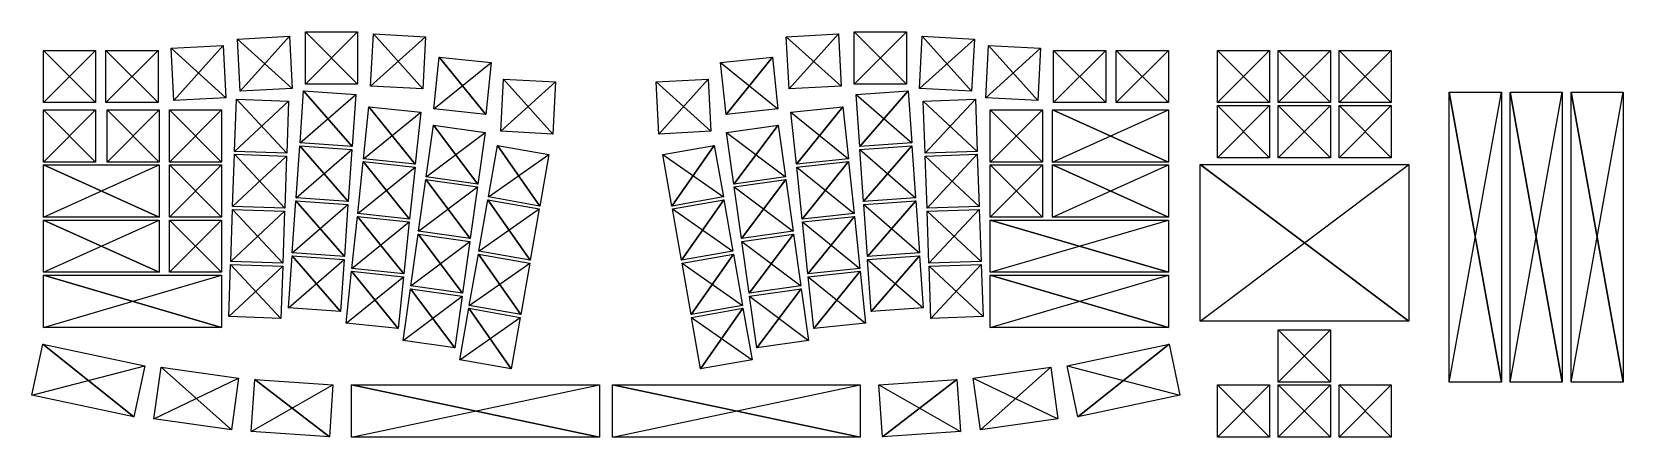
# Model space of a CAD drawing. Extents: x -198 to 351, y -34 to 106.
import ezdxf

# ---------------------------------------------------------------- set-up
doc = ezdxf.new("R2010")
doc.units = 0

msp = doc.modelspace()

# ---------------------------------------------------------------- linework, layer by layer
at = {"linetype": 'CONTINUOUS'}
for p, q in [((-103.67, 105.77), (-85.67, 105.77)), ((-103.67, 87.77), (-103.67, 105.77)), ((-85.67, 105.77), (-85.67, 87.77)), ((-81.16, 87.05), (-80.22, 105.03)), ((-80.22, 105.03), (-62.25, 104.08)), ((62.25, 104.08), (80.22, 105.03)), ((80.22, 105.03), (81.16, 87.05)), ((85.67, 105.77), (103.67, 105.77)), ((85.67, 87.77), (85.67, 105.77)), ((103.67, 105.77), (103.67, 87.77)), ((-194.1, 99.37), (-176.1, 99.37)), ((-194.1, 81.37), (-194.1, 99.37)), ((-176.1, 99.37), (-176.1, 81.37)), ((-172.5, 99.37), (-154.5, 99.37)), ((-172.5, 81.37), (-172.5, 99.37)), ((-154.5, 99.37), (-154.5, 81.37)), ((-150, 100.09), (-132.02, 101.03)), ((-149.05, 82.11), (-150, 100.09)), ((-132.02, 101.03), (-131.08, 83.05)), ((-127.13, 103.29), (-109.16, 104.23)), ((-126.19, 85.31), (-127.13, 103.29)), ((-109.16, 104.23), (-108.21, 86.25)), ((-62.25, 104.08), (-63.19, 86.11)), ((63.19, 86.11), (62.25, 104.08)), ((108.21, 86.25), (109.16, 104.23)), ((109.16, 104.23), (127.13, 103.29)), ((127.13, 103.29), (126.19, 85.31)), ((131.08, 83.05), (132.02, 101.03)), ((132.02, 101.03), (150, 100.09)), ((150, 100.09), (149.05, 82.11)), ((154.5, 99.37), (172.5, 99.37)), ((154.5, 81.37), (154.5, 99.37)), ((172.5, 99.37), (172.5, 81.37)), ((176.1, 99.37), (194.1, 99.37)), ((176.1, 81.37), (176.1, 99.37)), ((194.1, 99.37), (194.1, 81.37)), ((211, 99.35), (229, 99.35)), ((211, 81.35), (211, 99.35)), ((229, 99.35), (229, 81.35)), ((232, 99.35), (250, 99.35)), ((232, 81.35), (232, 99.35)), ((250, 99.35), (250, 81.35)), ((253, 99.35), (271, 99.35)), ((253, 81.35), (253, 99.35)), ((271, 99.35), (271, 81.35)), ((-59.35, 79.19), (-57.47, 97.09)), ((-57.47, 97.09), (-39.57, 95.21)), ((-39.57, 95.21), (-41.45, 77.3)), ((39.57, 95.21), (57.47, 97.09)), ((41.45, 77.3), (39.57, 95.21)), ((57.47, 97.09), (59.35, 79.19)), ((-36.26, 71.48), (-35.32, 89.46)), ((-35.32, 89.46), (-17.34, 88.52)), ((-17.34, 88.52), (-18.29, 70.54)), ((17.34, 88.52), (35.32, 89.46)), ((18.29, 70.54), (17.34, 88.52)), ((35.32, 89.46), (36.26, 71.48)), ((-131.08, 83.05), (-149.05, 82.11)), ((-128.13, 64.55), (-127.5, 82.54)), ((-127.5, 82.54), (-109.51, 81.91)), ((-108.21, 86.25), (-126.19, 85.31)), ((-105.54, 67.45), (-104.28, 85.41)), ((-104.28, 85.41), (-86.33, 84.15)), ((-85.67, 87.77), (-103.67, 87.77)), ((-86.33, 84.15), (-87.58, 66.2)), ((-63.19, 86.11), (-81.16, 87.05)), ((81.16, 87.05), (63.19, 86.11)), ((103.67, 87.77), (85.67, 87.77)), ((86.33, 84.15), (104.28, 85.41)), ((87.58, 66.2), (86.33, 84.15)), ((104.28, 85.41), (105.54, 67.45)), ((126.19, 85.31), (108.21, 86.25)), ((109.51, 81.91), (127.5, 82.54)), ((127.5, 82.54), (128.13, 64.55)), ((149.05, 82.11), (131.08, 83.05)), ((291, 85), (309, 85)), ((291, -15), (291, 85)), ((309, 85), (309, -15)), ((312, 85), (330, 85)), ((312, -15), (312, 85)), ((330, 85), (330, -15)), ((333, 85), (351, 85)), ((333, -15), (333, 85)), ((351, 85), (351, -15)), ((-176.1, 81.37), (-194.1, 81.37)), ((-194.1, 78.86), (-176.1, 78.86)), ((-194.1, 60.86), (-194.1, 78.86)), ((-176.1, 78.86), (-176.1, 60.86)), ((-154.5, 81.37), (-172.5, 81.37)), ((-172.1, 78.86), (-154.1, 78.86)), ((-172.1, 60.86), (-172.1, 78.86)), ((-154.1, 78.86), (-154.1, 60.86)), ((-150.6, 78.86), (-132.6, 78.86)), ((-150.6, 60.86), (-150.6, 78.86)), ((-132.6, 78.86), (-132.6, 60.86)), ((-109.51, 81.91), (-110.14, 63.92)), ((-83.66, 62), (-81.78, 79.9)), ((-81.78, 79.9), (-63.87, 78.02)), ((-63.87, 78.02), (-65.76, 60.12)), ((-41.45, 77.3), (-59.35, 79.19)), ((59.35, 79.19), (41.45, 77.3)), ((63.87, 78.02), (81.78, 79.9)), ((65.76, 60.12), (63.87, 78.02)), ((81.78, 79.9), (83.66, 62)), ((110.14, 63.92), (109.51, 81.91)), ((132.6, 78.86), (150.6, 78.86)), ((132.6, 60.86), (132.6, 78.86)), ((150.6, 78.86), (150.6, 60.86)), ((154.1, 78.86), (194.1, 78.86)), ((154.1, 60.86), (154.1, 78.86)), ((172.5, 81.37), (154.5, 81.37)), ((194.1, 81.37), (176.1, 81.37)), ((194.1, 78.86), (194.1, 60.86)), ((229, 81.35), (211, 81.35)), ((211, 80.35), (229, 80.35)), ((211, 62.35), (211, 80.35)), ((229, 80.35), (229, 62.35)), ((250, 81.35), (232, 81.35)), ((232, 80.35), (250, 80.35)), ((232, 62.35), (232, 80.35)), ((250, 80.35), (250, 62.35)), ((271, 81.35), (253, 81.35)), ((253, 80.35), (271, 80.35)), ((253, 62.35), (253, 80.35)), ((271, 80.35), (271, 62.35)), ((-61.98, 55.79), (-59.47, 73.62)), ((-59.47, 73.62), (-41.65, 71.11)), ((-18.29, 70.54), (-36.26, 71.48)), ((36.26, 71.48), (18.29, 70.54)), ((41.65, 71.11), (59.47, 73.62)), ((59.47, 73.62), (61.98, 55.79)), ((-106.86, 48.5), (-105.61, 66.45)), ((-105.61, 66.45), (-87.65, 65.2)), ((-87.58, 66.2), (-105.54, 67.45)), ((-41.65, 71.11), (-44.15, 53.29)), ((-40.53, 48.83), (-37.4, 66.56)), ((-37.4, 66.56), (-19.68, 63.43)), ((19.68, 63.43), (37.4, 66.56)), ((37.4, 66.56), (40.53, 48.83)), ((44.15, 53.29), (41.65, 71.11)), ((105.54, 67.45), (87.58, 66.2)), ((87.65, 65.2), (105.61, 66.45)), ((105.61, 66.45), (106.86, 48.5)), ((-176.1, 60.86), (-194.1, 60.86)), ((-154.1, 60.86), (-172.1, 60.86)), ((-132.6, 60.86), (-150.6, 60.86)), ((-128.79, 45.56), (-128.16, 63.55)), ((-128.16, 63.55), (-110.18, 62.92)), ((-110.14, 63.92), (-128.13, 64.55)), ((-110.18, 62.92), (-110.8, 44.93)), ((-87.65, 65.2), (-88.91, 47.24)), ((-85.64, 43.11), (-83.76, 61.01)), ((-83.76, 61.01), (-65.86, 59.13)), ((-65.76, 60.12), (-83.66, 62)), ((-19.68, 63.43), (-22.8, 45.71)), ((22.8, 45.71), (19.68, 63.43)), ((83.66, 62), (65.76, 60.12)), ((65.86, 59.13), (83.76, 61.01)), ((83.76, 61.01), (85.64, 43.11)), ((88.91, 47.24), (87.65, 65.2)), ((128.13, 64.55), (110.14, 63.92)), ((110.18, 62.92), (128.16, 63.55)), ((110.8, 44.93), (110.18, 62.92)), ((128.16, 63.55), (128.79, 45.56)), ((150.6, 60.86), (132.6, 60.86)), ((194.1, 60.86), (154.1, 60.86)), ((229, 62.35), (211, 62.35)), ((250, 62.35), (232, 62.35)), ((271, 62.35), (253, 62.35)), ((-194.1, 59.86), (-154.1, 59.86)), ((-194.1, 41.86), (-194.1, 59.86)), ((-154.1, 59.86), (-154.1, 41.86)), ((-150.6, 59.86), (-132.6, 59.86)), ((-150.6, 41.86), (-150.6, 59.86)), ((-132.6, 59.86), (-132.6, 41.86)), ((-65.86, 59.13), (-67.74, 41.23)), ((-44.15, 53.29), (-61.98, 55.79)), ((61.98, 55.79), (44.15, 53.29)), ((67.74, 41.23), (65.86, 59.13)), ((132.6, 59.86), (150.6, 59.86)), ((132.6, 41.86), (132.6, 59.86)), ((150.6, 59.86), (150.6, 41.86)), ((154.1, 59.86), (194.1, 59.86)), ((154.1, 41.86), (154.1, 59.86)), ((194.1, 59.86), (194.1, 41.86)), ((205, 60), (277, 60)), ((205, 6), (205, 60)), ((277, 60), (277, 6)), ((-64.62, 36.98), (-62.12, 54.8)), ((-62.12, 54.8), (-44.29, 52.3)), ((-44.29, 52.3), (-46.8, 34.47)), ((44.29, 52.3), (62.12, 54.8)), ((46.8, 34.47), (44.29, 52.3)), ((62.12, 54.8), (64.62, 36.98)), ((-129.46, 26.57), (-128.83, 44.56)), ((-128.83, 44.56), (-110.84, 43.94)), ((-110.8, 44.93), (-128.79, 45.56)), ((-110.84, 43.94), (-111.47, 25.95)), ((-108.19, 29.54), (-106.93, 47.5)), ((-106.93, 47.5), (-88.98, 46.24)), ((-88.91, 47.24), (-106.86, 48.5)), ((-88.98, 46.24), (-90.23, 28.29)), ((-43.83, 30.12), (-40.7, 47.85)), ((-40.7, 47.85), (-22.98, 44.72)), ((-22.8, 45.71), (-40.53, 48.83)), ((-22.98, 44.72), (-26.1, 27)), ((40.53, 48.83), (22.8, 45.71)), ((22.98, 44.72), (40.7, 47.85)), ((26.1, 27), (22.98, 44.72)), ((40.7, 47.85), (43.83, 30.12)), ((106.86, 48.5), (88.91, 47.24)), ((88.98, 46.24), (106.93, 47.5)), ((90.23, 28.29), (88.98, 46.24)), ((106.93, 47.5), (108.19, 29.54)), ((128.79, 45.56), (110.8, 44.93)), ((110.84, 43.94), (128.83, 44.56)), ((111.47, 25.95), (110.84, 43.94)), ((128.83, 44.56), (129.46, 26.57)), ((-154.1, 41.86), (-194.1, 41.86)), ((-194.1, 40.86), (-154.1, 40.86)), ((-194.1, 22.86), (-194.1, 40.86)), ((-154.1, 40.86), (-154.1, 22.86)), ((-132.6, 41.86), (-150.6, 41.86)), ((-150.6, 40.86), (-132.6, 40.86)), ((-150.6, 22.86), (-150.6, 40.86)), ((-132.6, 40.86), (-132.6, 22.86)), ((-87.63, 24.21), (-85.75, 42.11)), ((-85.75, 42.11), (-67.85, 40.23)), ((-67.74, 41.23), (-85.64, 43.11)), ((-67.85, 40.23), (-69.73, 22.33)), ((85.64, 43.11), (67.74, 41.23)), ((67.85, 40.23), (85.75, 42.11)), ((69.73, 22.33), (67.85, 40.23)), ((85.75, 42.11), (87.63, 24.21)), ((150.6, 41.86), (132.6, 41.86)), ((132.6, 40.86), (194.1, 40.86)), ((132.6, 22.86), (132.6, 40.86)), ((194.1, 41.86), (154.1, 41.86)), ((194.1, 40.86), (194.1, 22.86)), ((-67.27, 18.16), (-64.76, 35.99)), ((-64.76, 35.99), (-46.94, 33.48)), ((-46.8, 34.47), (-64.62, 36.98)), ((-46.94, 33.48), (-49.44, 15.66)), ((64.62, 36.98), (46.8, 34.47)), ((46.94, 33.48), (64.76, 35.99)), ((49.44, 15.66), (46.94, 33.48)), ((64.76, 35.99), (67.27, 18.16)), ((-109.52, 10.59), (-108.26, 28.55)), ((-108.26, 28.55), (-90.3, 27.29)), ((-90.23, 28.29), (-108.19, 29.54)), ((-47.13, 11.41), (-44, 29.14)), ((-44, 29.14), (-26.27, 26.01)), ((-26.1, 27), (-43.83, 30.12)), ((43.83, 30.12), (26.1, 27)), ((26.27, 26.01), (44, 29.14)), ((44, 29.14), (47.13, 11.41)), ((108.19, 29.54), (90.23, 28.29)), ((90.3, 27.29), (108.26, 28.55)), ((108.26, 28.55), (109.52, 10.59)), ((-154.1, 22.86), (-194.1, 22.86)), ((-132.6, 22.86), (-150.6, 22.86)), ((-130.12, 7.59), (-129.49, 25.57)), ((-129.49, 25.57), (-111.5, 24.95)), ((-111.47, 25.95), (-129.46, 26.57)), ((-111.5, 24.95), (-112.13, 6.96)), ((-90.3, 27.29), (-91.56, 9.33)), ((-89.61, 5.32), (-87.73, 23.22)), ((-87.73, 23.22), (-69.83, 21.34)), ((-69.73, 22.33), (-87.63, 24.21)), ((-26.27, 26.01), (-29.4, 8.29)), ((29.4, 8.29), (26.27, 26.01)), ((87.63, 24.21), (69.73, 22.33)), ((69.83, 21.34), (87.73, 23.22)), ((87.73, 23.22), (89.61, 5.32)), ((91.56, 9.33), (90.3, 27.29)), ((129.46, 26.57), (111.47, 25.95)), ((111.5, 24.95), (129.49, 25.57)), ((112.13, 6.96), (111.5, 24.95)), ((129.49, 25.57), (130.12, 7.59)), ((194.1, 22.86), (132.6, 22.86)), ((-194.1, 21.86), (-132.6, 21.86)), ((-194.1, 3.86), (-194.1, 21.86)), ((-132.6, 21.86), (-132.6, 3.86)), ((-69.83, 21.34), (-71.71, 3.43)), ((-69.91, -0.65), (-67.41, 17.17)), ((-67.41, 17.17), (-49.58, 14.67)), ((-49.44, 15.66), (-67.27, 18.16)), ((67.27, 18.16), (49.44, 15.66)), ((49.58, 14.67), (67.41, 17.17)), ((67.41, 17.17), (69.91, -0.65)), ((71.71, 3.43), (69.83, 21.34)), ((132.6, 21.86), (194.1, 21.86)), ((132.6, 3.86), (132.6, 21.86)), ((194.1, 21.86), (194.1, 3.86)), ((-49.58, 14.67), (-52.09, -3.16)), ((-29.4, 8.29), (-47.13, 11.41)), ((47.13, 11.41), (29.4, 8.29)), ((52.09, -3.16), (49.58, 14.67)), ((-112.13, 6.96), (-130.12, 7.59)), ((-91.56, 9.33), (-109.52, 10.59)), ((-50.43, -7.3), (-47.3, 10.43)), ((-47.3, 10.43), (-29.57, 7.3)), ((-29.57, 7.3), (-32.7, -10.43)), ((29.57, 7.3), (47.3, 10.43)), ((32.7, -10.43), (29.57, 7.3)), ((47.3, 10.43), (50.43, -7.3)), ((109.52, 10.59), (91.56, 9.33)), ((130.12, 7.59), (112.13, 6.96)), ((277, 6), (205, 6)), ((-132.6, 3.86), (-194.1, 3.86)), ((-71.71, 3.43), (-89.61, 5.32)), ((89.61, 5.32), (71.71, 3.43)), ((194.1, 3.86), (132.6, 3.86)), ((232, 3), (250, 3)), ((232, -15), (232, 3)), ((250, 3), (250, -15)), ((-198.07, -19.5), (-194.33, -1.89)), ((-194.33, -1.89), (-159.11, -9.38)), ((-52.09, -3.16), (-69.91, -0.65)), ((69.91, -0.65), (52.09, -3.16)), ((159.11, -9.38), (194.33, -1.89)), ((194.33, -1.89), (198.07, -19.5)), ((-159.11, -9.38), (-162.86, -26.98)), ((-155.97, -27.72), (-153.47, -9.89)), ((-153.47, -9.89), (-126.73, -13.65)), ((-32.7, -10.43), (-50.43, -7.3)), ((50.43, -7.3), (32.7, -10.43)), ((126.73, -13.65), (153.47, -9.89)), ((153.47, -9.89), (155.97, -27.72)), ((162.86, -26.98), (159.11, -9.38)), ((-126.73, -13.65), (-129.23, -31.47)), ((-122.34, -32.04), (-121.09, -14.08)), ((-121.09, -14.08), (-94.16, -15.96)), ((-94.16, -15.96), (-95.41, -33.92)), ((-87.75, -16), (-2.25, -16)), ((-87.75, -34), (-87.75, -16)), ((-2.25, -16), (-2.25, -34)), ((2.25, -16), (87.75, -16)), ((2.25, -34), (2.25, -16)), ((87.75, -16), (87.75, -34)), ((94.16, -15.96), (121.09, -14.08)), ((95.41, -33.92), (94.16, -15.96)), ((121.09, -14.08), (122.34, -32.04)), ((129.23, -31.47), (126.73, -13.65)), ((211, -16), (229, -16)), ((211, -34), (211, -16)), ((229, -16), (229, -34)), ((250, -15), (232, -15)), ((232, -16), (250, -16)), ((232, -34), (232, -16)), ((250, -16), (250, -34)), ((253, -16), (271, -16)), ((253, -34), (253, -16)), ((271, -16), (271, -34)), ((309, -15), (291, -15)), ((330, -15), (312, -15)), ((351, -15), (333, -15)), ((-162.86, -26.98), (-198.07, -19.5)), ((198.07, -19.5), (162.86, -26.98)), ((-129.23, -31.47), (-155.97, -27.72)), ((-95.41, -33.92), (-122.34, -32.04)), ((122.34, -32.04), (95.41, -33.92)), ((155.97, -27.72), (129.23, -31.47)), ((-2.25, -34), (-87.75, -34)), ((87.75, -34), (2.25, -34)), ((229, -34), (211, -34)), ((250, -34), (232, -34)), ((271, -34), (253, -34))]:
    msp.add_line(p, q, dxfattribs=at)
for p, q in [((-103.67, 87.77), (-85.67, 105.77)), ((-103.67, 105.77), (-85.67, 87.77)), ((-103.67, 87.77), (-85.67, 105.77)), ((-85.67, 87.77), (-103.67, 105.77)), ((-80.22, 105.03), (-63.19, 86.11)), ((-63.19, 86.11), (-80.22, 105.03)), ((80.22, 105.03), (63.19, 86.11)), ((63.19, 86.11), (80.22, 105.03)), ((85.67, 87.77), (103.67, 105.77)), ((85.67, 105.77), (103.67, 87.77)), ((85.67, 87.77), (103.67, 105.77)), ((103.67, 87.77), (85.67, 105.77)), ((-194.1, 81.37), (-176.1, 99.37)), ((-176.1, 81.37), (-194.1, 99.37)), ((-194.1, 81.37), (-176.1, 99.37)), ((-194.1, 99.37), (-176.1, 81.37)), ((-172.5, 81.37), (-154.5, 99.37)), ((-154.5, 81.37), (-172.5, 99.37)), ((-172.5, 81.37), (-154.5, 99.37)), ((-172.5, 99.37), (-154.5, 81.37)), ((-150, 100.09), (-131.08, 83.05)), ((-150, 100.09), (-131.08, 83.05)), ((-132.02, 101.03), (-149.05, 82.11)), ((-149.05, 82.11), (-132.02, 101.03)), ((-127.13, 103.29), (-108.21, 86.25)), ((-127.13, 103.29), (-108.21, 86.25)), ((-109.16, 104.23), (-126.19, 85.31)), ((-126.19, 85.31), (-109.16, 104.23)), ((-81.16, 87.05), (-62.25, 104.08)), ((-81.16, 87.05), (-62.25, 104.08)), ((62.25, 104.08), (81.16, 87.05)), ((62.25, 104.08), (81.16, 87.05)), ((108.21, 86.25), (127.13, 103.29)), ((108.21, 86.25), (127.13, 103.29)), ((126.19, 85.31), (109.16, 104.23)), ((109.16, 104.23), (126.19, 85.31)), ((131.08, 83.05), (150, 100.09)), ((131.08, 83.05), (150, 100.09)), ((132.02, 101.03), (149.05, 82.11)), ((149.05, 82.11), (132.02, 101.03)), ((154.5, 81.37), (172.5, 99.37)), ((172.5, 81.37), (154.5, 99.37)), ((154.5, 81.37), (172.5, 99.37)), ((154.5, 99.37), (172.5, 81.37)), ((176.1, 81.37), (194.1, 99.37)), ((176.1, 99.37), (194.1, 81.37)), ((176.1, 81.37), (194.1, 99.37)), ((194.1, 81.37), (176.1, 99.37)), ((211, 81.35), (229, 99.35)), ((229, 81.35), (211, 99.35)), ((211, 81.35), (229, 99.35)), ((211, 99.35), (229, 81.35)), ((232, 81.35), (250, 99.35)), ((232, 99.35), (250, 81.35)), ((232, 81.35), (250, 99.35)), ((250, 81.35), (232, 99.35)), ((253, 81.35), (271, 99.35)), ((271, 81.35), (253, 99.35)), ((253, 81.35), (271, 99.35)), ((253, 99.35), (271, 81.35)), ((-59.35, 79.19), (-39.57, 95.21)), ((-59.35, 79.19), (-39.57, 95.21)), ((-41.45, 77.3), (-57.47, 97.09)), ((-57.47, 97.09), (-41.45, 77.3)), ((39.57, 95.21), (59.35, 79.19)), ((39.57, 95.21), (59.35, 79.19)), ((57.47, 97.09), (41.45, 77.3)), ((41.45, 77.3), (57.47, 97.09)), ((-36.26, 71.48), (-17.34, 88.52)), ((-36.26, 71.48), (-17.34, 88.52)), ((-35.32, 89.46), (-18.29, 70.54)), ((-18.29, 70.54), (-35.32, 89.46)), ((17.34, 88.52), (36.26, 71.48)), ((17.34, 88.52), (36.26, 71.48)), ((18.29, 70.54), (35.32, 89.46)), ((35.32, 89.46), (18.29, 70.54)), ((-110.14, 63.92), (-127.5, 82.54)), ((-127.5, 82.54), (-110.14, 63.92)), ((-105.54, 67.45), (-86.33, 84.15)), ((-105.54, 67.45), (-86.33, 84.15)), ((-87.58, 66.2), (-104.28, 85.41)), ((-104.28, 85.41), (-87.58, 66.2)), ((86.33, 84.15), (105.54, 67.45)), ((86.33, 84.15), (105.54, 67.45)), ((87.58, 66.2), (104.28, 85.41)), ((104.28, 85.41), (87.58, 66.2)), ((110.14, 63.92), (127.5, 82.54)), ((127.5, 82.54), (110.14, 63.92)), ((291, -15), (309, 85)), ((309, -15), (291, 85)), ((291, -15), (309, 85)), ((291, 85), (309, -15)), ((312, -15), (330, 85)), ((330, -15), (312, 85)), ((312, -15), (330, 85)), ((312, 85), (330, -15)), ((333, -15), (351, 85)), ((333, 85), (351, -15)), ((333, -15), (351, 85)), ((351, -15), (333, 85)), ((-194.1, 60.86), (-176.1, 78.86)), ((-194.1, 78.86), (-176.1, 60.86)), ((-194.1, 60.86), (-176.1, 78.86)), ((-176.1, 60.86), (-194.1, 78.86)), ((-172.1, 60.86), (-154.1, 78.86)), ((-172.1, 78.86), (-154.1, 60.86)), ((-172.1, 60.86), (-154.1, 78.86)), ((-154.1, 60.86), (-172.1, 78.86)), ((-150.6, 60.86), (-132.6, 78.86)), ((-150.6, 78.86), (-132.6, 60.86)), ((-150.6, 60.86), (-132.6, 78.86)), ((-132.6, 60.86), (-150.6, 78.86)), ((-128.13, 64.55), (-109.51, 81.91)), ((-128.13, 64.55), (-109.51, 81.91)), ((-83.66, 62), (-63.87, 78.02)), ((-83.66, 62), (-63.87, 78.02)), ((-65.76, 60.12), (-81.78, 79.9)), ((-81.78, 79.9), (-65.76, 60.12)), ((63.87, 78.02), (83.66, 62)), ((63.87, 78.02), (83.66, 62)), ((65.76, 60.12), (81.78, 79.9)), ((81.78, 79.9), (65.76, 60.12)), ((109.51, 81.91), (128.13, 64.55)), ((109.51, 81.91), (128.13, 64.55)), ((132.6, 60.86), (150.6, 78.86)), ((132.6, 78.86), (150.6, 60.86)), ((132.6, 60.86), (150.6, 78.86)), ((150.6, 60.86), (132.6, 78.86)), ((154.1, 60.86), (194.1, 78.86)), ((154.1, 78.86), (194.1, 60.86)), ((154.1, 60.86), (194.1, 78.86)), ((194.1, 60.86), (154.1, 78.86)), ((211, 62.35), (229, 80.35)), ((229, 62.35), (211, 80.35)), ((211, 62.35), (229, 80.35)), ((211, 80.35), (229, 62.35)), ((232, 62.35), (250, 80.35)), ((232, 80.35), (250, 62.35)), ((232, 62.35), (250, 80.35)), ((250, 62.35), (232, 80.35)), ((253, 62.35), (271, 80.35)), ((271, 62.35), (253, 80.35)), ((253, 62.35), (271, 80.35)), ((253, 80.35), (271, 62.35)), ((-44.15, 53.29), (-59.47, 73.62)), ((-59.47, 73.62), (-44.15, 53.29)), ((59.47, 73.62), (44.15, 53.29)), ((44.15, 53.29), (59.47, 73.62)), ((-88.91, 47.24), (-105.61, 66.45)), ((-105.61, 66.45), (-88.91, 47.24)), ((-61.98, 55.79), (-41.65, 71.11)), ((-61.98, 55.79), (-41.65, 71.11)), ((-37.4, 66.56), (-22.8, 45.71)), ((-22.8, 45.71), (-37.4, 66.56)), ((22.8, 45.71), (37.4, 66.56)), ((37.4, 66.56), (22.8, 45.71)), ((41.65, 71.11), (61.98, 55.79)), ((41.65, 71.11), (61.98, 55.79)), ((105.61, 66.45), (88.91, 47.24)), ((88.91, 47.24), (105.61, 66.45)), ((-128.79, 45.56), (-110.18, 62.92)), ((-128.79, 45.56), (-110.18, 62.92)), ((-110.8, 44.93), (-128.16, 63.55)), ((-128.16, 63.55), (-110.8, 44.93)), ((-106.86, 48.5), (-87.65, 65.2)), ((-106.86, 48.5), (-87.65, 65.2)), ((-83.76, 61.01), (-67.74, 41.23)), ((-67.74, 41.23), (-83.76, 61.01)), ((-40.53, 48.83), (-19.68, 63.43)), ((-40.53, 48.83), (-19.68, 63.43)), ((19.68, 63.43), (40.53, 48.83)), ((19.68, 63.43), (40.53, 48.83)), ((83.76, 61.01), (67.74, 41.23)), ((67.74, 41.23), (83.76, 61.01)), ((87.65, 65.2), (106.86, 48.5)), ((87.65, 65.2), (106.86, 48.5)), ((110.18, 62.92), (128.79, 45.56)), ((110.18, 62.92), (128.79, 45.56)), ((110.8, 44.93), (128.16, 63.55)), ((128.16, 63.55), (110.8, 44.93)), ((-194.1, 41.86), (-154.1, 59.86)), ((-194.1, 59.86), (-154.1, 41.86)), ((-194.1, 41.86), (-154.1, 59.86)), ((-154.1, 41.86), (-194.1, 59.86)), ((-150.6, 41.86), (-132.6, 59.86)), ((-132.6, 41.86), (-150.6, 59.86)), ((-150.6, 41.86), (-132.6, 59.86)), ((-150.6, 59.86), (-132.6, 41.86)), ((-85.64, 43.11), (-65.86, 59.13)), ((-85.64, 43.11), (-65.86, 59.13)), ((65.86, 59.13), (85.64, 43.11)), ((65.86, 59.13), (85.64, 43.11)), ((132.6, 41.86), (150.6, 59.86)), ((150.6, 41.86), (132.6, 59.86)), ((132.6, 41.86), (150.6, 59.86)), ((132.6, 59.86), (150.6, 41.86)), ((154.1, 41.86), (194.1, 59.86)), ((154.1, 59.86), (194.1, 41.86)), ((154.1, 41.86), (194.1, 59.86)), ((194.1, 41.86), (154.1, 59.86)), ((205, 6), (277, 60)), ((277, 6), (205, 60)), ((205, 6), (277, 60)), ((205, 60), (277, 6)), ((-64.62, 36.98), (-44.29, 52.3)), ((-64.62, 36.98), (-44.29, 52.3)), ((-46.8, 34.47), (-62.12, 54.8)), ((-62.12, 54.8), (-46.8, 34.47)), ((44.29, 52.3), (64.62, 36.98)), ((44.29, 52.3), (64.62, 36.98)), ((46.8, 34.47), (62.12, 54.8)), ((62.12, 54.8), (46.8, 34.47)), ((-129.46, 26.57), (-110.84, 43.94)), ((-129.46, 26.57), (-110.84, 43.94)), ((-111.47, 25.95), (-128.83, 44.56)), ((-128.83, 44.56), (-111.47, 25.95)), ((-108.19, 29.54), (-88.98, 46.24)), ((-108.19, 29.54), (-88.98, 46.24)), ((-90.23, 28.29), (-106.93, 47.5)), ((-106.93, 47.5), (-90.23, 28.29)), ((-43.83, 30.12), (-22.98, 44.72)), ((-43.83, 30.12), (-22.98, 44.72)), ((-26.1, 27), (-40.7, 47.85)), ((-40.7, 47.85), (-26.1, 27)), ((22.98, 44.72), (43.83, 30.12)), ((22.98, 44.72), (43.83, 30.12)), ((26.1, 27), (40.7, 47.85)), ((40.7, 47.85), (26.1, 27)), ((88.98, 46.24), (108.19, 29.54)), ((88.98, 46.24), (108.19, 29.54)), ((90.23, 28.29), (106.93, 47.5)), ((106.93, 47.5), (90.23, 28.29)), ((110.84, 43.94), (129.46, 26.57)), ((110.84, 43.94), (129.46, 26.57)), ((128.83, 44.56), (111.47, 25.95)), ((111.47, 25.95), (128.83, 44.56)), ((-194.1, 22.86), (-154.1, 40.86)), ((-154.1, 22.86), (-194.1, 40.86)), ((-194.1, 22.86), (-154.1, 40.86)), ((-194.1, 40.86), (-154.1, 22.86)), ((-150.6, 22.86), (-132.6, 40.86)), ((-150.6, 40.86), (-132.6, 22.86)), ((-150.6, 22.86), (-132.6, 40.86)), ((-132.6, 22.86), (-150.6, 40.86)), ((-87.63, 24.21), (-67.85, 40.23)), ((-87.63, 24.21), (-67.85, 40.23)), ((-85.75, 42.11), (-69.73, 22.33)), ((-69.73, 22.33), (-85.75, 42.11)), ((67.85, 40.23), (87.63, 24.21)), ((67.85, 40.23), (87.63, 24.21)), ((85.75, 42.11), (69.73, 22.33)), ((69.73, 22.33), (85.75, 42.11)), ((132.6, 22.86), (194.1, 40.86)), ((132.6, 40.86), (194.1, 22.86)), ((132.6, 22.86), (194.1, 40.86)), ((194.1, 22.86), (132.6, 40.86)), ((-67.27, 18.16), (-46.94, 33.48)), ((-67.27, 18.16), (-46.94, 33.48)), ((-64.76, 35.99), (-49.44, 15.66)), ((-49.44, 15.66), (-64.76, 35.99)), ((46.94, 33.48), (67.27, 18.16)), ((46.94, 33.48), (67.27, 18.16)), ((49.44, 15.66), (64.76, 35.99)), ((64.76, 35.99), (49.44, 15.66)), ((-91.56, 9.33), (-108.26, 28.55)), ((-108.26, 28.55), (-91.56, 9.33)), ((-29.4, 8.29), (-44, 29.14)), ((-44, 29.14), (-29.4, 8.29)), ((44, 29.14), (29.4, 8.29)), ((29.4, 8.29), (44, 29.14)), ((91.56, 9.33), (108.26, 28.55)), ((108.26, 28.55), (91.56, 9.33)), ((-130.12, 7.59), (-111.5, 24.95)), ((-130.12, 7.59), (-111.5, 24.95)), ((-129.49, 25.57), (-112.13, 6.96)), ((-112.13, 6.96), (-129.49, 25.57)), ((-109.52, 10.59), (-90.3, 27.29)), ((-109.52, 10.59), (-90.3, 27.29)), ((-71.71, 3.43), (-87.73, 23.22)), ((-87.73, 23.22), (-71.71, 3.43)), ((-47.13, 11.41), (-26.27, 26.01)), ((-47.13, 11.41), (-26.27, 26.01)), ((26.27, 26.01), (47.13, 11.41)), ((26.27, 26.01), (47.13, 11.41)), ((71.71, 3.43), (87.73, 23.22)), ((87.73, 23.22), (71.71, 3.43)), ((90.3, 27.29), (109.52, 10.59)), ((90.3, 27.29), (109.52, 10.59)), ((111.5, 24.95), (130.12, 7.59)), ((111.5, 24.95), (130.12, 7.59)), ((129.49, 25.57), (112.13, 6.96)), ((112.13, 6.96), (129.49, 25.57)), ((-194.1, 3.86), (-132.6, 21.86)), ((-132.6, 3.86), (-194.1, 21.86)), ((-194.1, 3.86), (-132.6, 21.86)), ((-194.1, 21.86), (-132.6, 3.86)), ((-89.61, 5.32), (-69.83, 21.34)), ((-89.61, 5.32), (-69.83, 21.34)), ((-52.09, -3.16), (-67.41, 17.17)), ((-67.41, 17.17), (-52.09, -3.16)), ((67.41, 17.17), (52.09, -3.16)), ((52.09, -3.16), (67.41, 17.17)), ((69.83, 21.34), (89.61, 5.32)), ((69.83, 21.34), (89.61, 5.32)), ((132.6, 3.86), (194.1, 21.86)), ((132.6, 21.86), (194.1, 3.86)), ((132.6, 3.86), (194.1, 21.86)), ((194.1, 3.86), (132.6, 21.86)), ((-69.91, -0.65), (-49.58, 14.67)), ((-69.91, -0.65), (-49.58, 14.67)), ((49.58, 14.67), (69.91, -0.65)), ((49.58, 14.67), (69.91, -0.65)), ((-50.43, -7.3), (-29.57, 7.3)), ((-50.43, -7.3), (-29.57, 7.3)), ((-32.7, -10.43), (-47.3, 10.43)), ((-47.3, 10.43), (-32.7, -10.43)), ((29.57, 7.3), (50.43, -7.3)), ((29.57, 7.3), (50.43, -7.3)), ((47.3, 10.43), (32.7, -10.43)), ((32.7, -10.43), (47.3, 10.43)), ((232, -15), (250, 3)), ((250, -15), (232, 3)), ((232, -15), (250, 3)), ((232, 3), (250, -15)), ((-194.33, -1.89), (-162.86, -26.98)), ((-162.86, -26.98), (-194.33, -1.89)), ((162.86, -26.98), (194.33, -1.89)), ((194.33, -1.89), (162.86, -26.98)), ((-198.07, -19.5), (-159.11, -9.38)), ((-198.07, -19.5), (-159.11, -9.38)), ((-129.23, -31.47), (-153.47, -9.89)), ((-153.47, -9.89), (-129.23, -31.47)), ((153.47, -9.89), (129.23, -31.47)), ((129.23, -31.47), (153.47, -9.89)), ((159.11, -9.38), (198.07, -19.5)), ((159.11, -9.38), (198.07, -19.5)), ((-155.97, -27.72), (-126.73, -13.65)), ((-155.97, -27.72), (-126.73, -13.65)), ((-122.34, -32.04), (-94.16, -15.96)), ((-122.34, -32.04), (-94.16, -15.96)), ((-121.09, -14.08), (-95.41, -33.92)), ((-95.41, -33.92), (-121.09, -14.08)), ((-87.75, -34), (-2.25, -16)), ((-87.75, -16), (-2.25, -34)), ((-87.75, -34), (-2.25, -16)), ((-2.25, -34), (-87.75, -16)), ((2.25, -34), (87.75, -16)), ((2.25, -16), (87.75, -34)), ((2.25, -34), (87.75, -16)), ((87.75, -34), (2.25, -16)), ((94.16, -15.96), (122.34, -32.04)), ((94.16, -15.96), (122.34, -32.04)), ((121.09, -14.08), (95.41, -33.92)), ((95.41, -33.92), (121.09, -14.08)), ((126.73, -13.65), (155.97, -27.72)), ((126.73, -13.65), (155.97, -27.72)), ((211, -34), (229, -16)), ((229, -34), (211, -16)), ((211, -34), (229, -16)), ((211, -16), (229, -34)), ((232, -34), (250, -16)), ((250, -34), (232, -16)), ((232, -34), (250, -16)), ((232, -16), (250, -34)), ((253, -34), (271, -16)), ((271, -34), (253, -16)), ((253, -34), (271, -16)), ((253, -16), (271, -34))]:
    msp.add_line(p, q)

doc.saveas('drawing.dxf')
